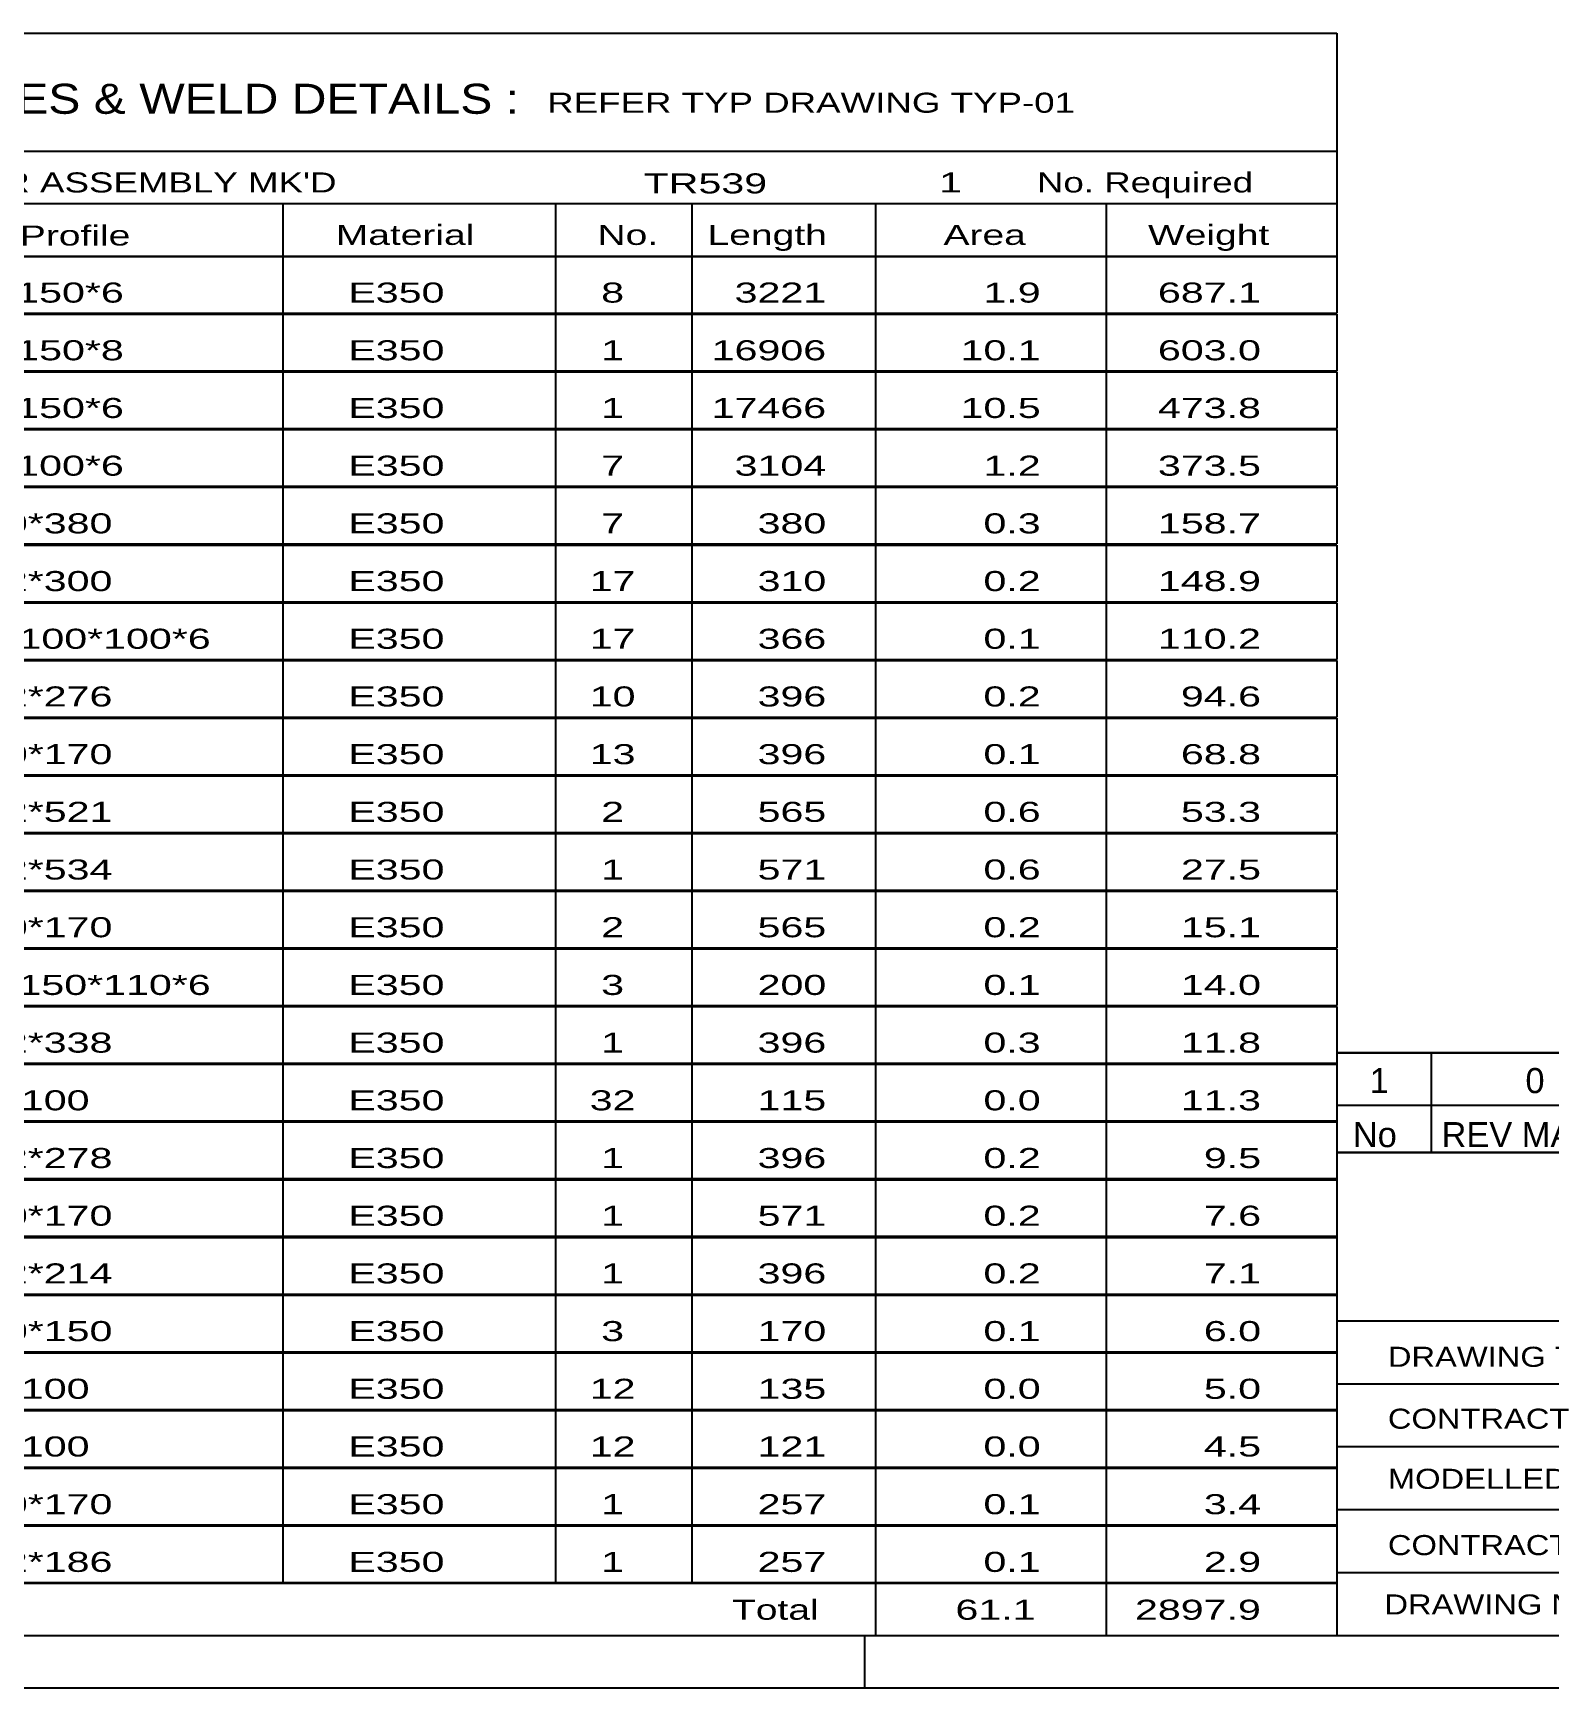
# Model space of a CAD drawing. Header units: millimetres. Extents: x -68 to 773, y -404 to 190.
# Drawn here: x 484 to 628.7, y -404.4 to -246.6 of the extents above; entities that cross this region are included whole.
import ezdxf

# ---------------------------------------------------------------- set-up
doc = ezdxf.new("R2010")
doc.units = ezdxf.units.MM
doc.styles.add('Arial Narrow', font='ARIALN.TTF', dxfattribs={"height": 0.2})

# ---------------------------------------------------------------- blocks, each defined once
blk = doc.blocks.new('Unknown-318892922-1115')
at = {"color": 5, "linetype": 'Continuous'}
for p, q in [((-62.65, -399.36), (768.35, -399.36)), ((563.35, -404.36), (563.35, -399.36)), ((-67.65, -404.36), (773.35, -404.36))]:
    blk.add_line(p, q, dxfattribs=at)
blk = doc.blocks.new('Unknown-318892922-20073')
at = {"color": 7, "linetype": 'Continuous'}
for p, q in [((608.35, -353.31), (608.35, -399.36)), ((608.35, -353.31), (768.35, -353.31)), ((608.35, -369.36), (768.35, -369.36)), ((608.35, -375.36), (768.35, -375.36)), ((608.35, -381.36), (768.35, -381.36)), ((608.35, -387.36), (768.35, -387.36)), ((608.35, -393.36), (750.35, -393.36)), ((608.35, -399.36), (768.35, -399.36))]:
    blk.add_line(p, q, dxfattribs=at)
at = {"color": 7, "style": 'Arial Narrow', "width": 1.425378}
for s, height, p in [('DRAWING TITLE', 1.9089, (613.23, -373.75)), ('CONTRACT', 1.909, (613.23, -379.65)), ('MODELLED BY', 1.9089, (613.23, -385.38)), ('CONTRACT NO', 1.9089, (613.23, -391.7)), ('DRAWING No', 1.909, (612.9, -397.36))]:
    blk.add_text(s, height=height, dxfattribs=at).set_placement(p)
blk = doc.blocks.new('Unknown-318892922-20074')
at = {"color": 7, "linetype": 'Continuous'}
for p, q in [((448.35, -246.61), (608.35, -246.61)), ((608.35, -246.61), (608.35, -257.86)), ((448.35, -257.86), (608.35, -257.86)), ((608.35, -257.86), (608.35, -262.86)), ((448.35, -262.86), (608.35, -262.86)), ((507.85, -262.86), (507.85, -267.86)), ((533.85, -262.86), (533.85, -267.86)), ((546.85, -262.86), (546.85, -267.86)), ((564.35, -262.86), (564.35, -267.86)), ((586.35, -262.86), (586.35, -267.86)), ((608.35, -262.86), (608.35, -267.86)), ((448.35, -267.86), (608.35, -267.86)), ((448.35, -267.91), (608.35, -267.91)), ((507.85, -267.86), (507.85, -273.36)), ((533.85, -267.86), (533.85, -273.36)), ((546.85, -267.86), (546.85, -273.36)), ((564.35, -267.86), (564.35, -273.36)), ((586.35, -267.86), (586.35, -273.36)), ((608.35, -267.91), (608.35, -273.31)), ((448.35, -273.31), (608.35, -273.31)), ((448.35, -273.41), (608.35, -273.41)), ((507.85, -273.36), (507.85, -278.86)), ((533.85, -273.36), (533.85, -278.86)), ((546.85, -273.36), (546.85, -278.86)), ((564.35, -273.36), (564.35, -278.86)), ((586.35, -273.36), (586.35, -278.86)), ((608.35, -273.41), (608.35, -278.81)), ((448.35, -278.81), (608.35, -278.81)), ((448.35, -278.91), (608.35, -278.91)), ((507.85, -278.86), (507.85, -284.36)), ((533.85, -278.86), (533.85, -284.36)), ((546.85, -278.86), (546.85, -284.36)), ((564.35, -278.86), (564.35, -284.36)), ((586.35, -278.86), (586.35, -284.36)), ((608.35, -278.91), (608.35, -284.31)), ((448.35, -284.31), (608.35, -284.31)), ((448.35, -284.41), (608.35, -284.41)), ((507.85, -284.36), (507.85, -289.86)), ((533.85, -284.36), (533.85, -289.86)), ((546.85, -284.36), (546.85, -289.86)), ((564.35, -284.36), (564.35, -289.86)), ((586.35, -284.36), (586.35, -289.86)), ((608.35, -284.41), (608.35, -289.81)), ((448.35, -289.81), (608.35, -289.81)), ((448.35, -289.91), (608.35, -289.91)), ((507.85, -289.86), (507.85, -295.36)), ((533.85, -289.86), (533.85, -295.36)), ((546.85, -289.86), (546.85, -295.36)), ((564.35, -289.86), (564.35, -295.36)), ((586.35, -289.86), (586.35, -295.36)), ((608.35, -289.91), (608.35, -295.31)), ((448.35, -295.31), (608.35, -295.31)), ((448.35, -295.41), (608.35, -295.41)), ((507.85, -295.36), (507.85, -300.86)), ((533.85, -295.36), (533.85, -300.86)), ((546.85, -295.36), (546.85, -300.86)), ((564.35, -295.36), (564.35, -300.86)), ((586.35, -295.36), (586.35, -300.86)), ((608.35, -295.41), (608.35, -300.81)), ((448.35, -300.81), (608.35, -300.81)), ((448.35, -300.91), (608.35, -300.91)), ((507.85, -300.86), (507.85, -306.36)), ((533.85, -300.86), (533.85, -306.36)), ((546.85, -300.86), (546.85, -306.36)), ((564.35, -300.86), (564.35, -306.36)), ((586.35, -300.86), (586.35, -306.36)), ((608.35, -300.91), (608.35, -306.31)), ((448.35, -306.31), (608.35, -306.31)), ((448.35, -306.41), (608.35, -306.41)), ((507.85, -306.36), (507.85, -311.86)), ((533.85, -306.36), (533.85, -311.86)), ((546.85, -306.36), (546.85, -311.86)), ((564.35, -306.36), (564.35, -311.86)), ((586.35, -306.36), (586.35, -311.86)), ((608.35, -306.41), (608.35, -311.81)), ((448.35, -311.81), (608.35, -311.81)), ((448.35, -311.91), (608.35, -311.91)), ((507.85, -311.86), (507.85, -317.36)), ((533.85, -311.86), (533.85, -317.36)), ((546.85, -311.86), (546.85, -317.36)), ((564.35, -311.86), (564.35, -317.36)), ((586.35, -311.86), (586.35, -317.36)), ((608.35, -311.91), (608.35, -317.31)), ((448.35, -317.31), (608.35, -317.31)), ((448.35, -317.41), (608.35, -317.41)), ((507.85, -317.36), (507.85, -322.86)), ((533.85, -317.36), (533.85, -322.86)), ((546.85, -317.36), (546.85, -322.86)), ((564.35, -317.36), (564.35, -322.86)), ((586.35, -317.36), (586.35, -322.86)), ((608.35, -317.41), (608.35, -322.81)), ((448.35, -322.81), (608.35, -322.81)), ((448.35, -322.91), (608.35, -322.91)), ((507.85, -322.86), (507.85, -328.36)), ((533.85, -322.86), (533.85, -328.36)), ((546.85, -322.86), (546.85, -328.36)), ((564.35, -322.86), (564.35, -328.36)), ((586.35, -322.86), (586.35, -328.36)), ((608.35, -322.91), (608.35, -328.31)), ((448.35, -328.31), (608.35, -328.31)), ((448.35, -328.41), (608.35, -328.41)), ((507.85, -328.36), (507.85, -333.86)), ((533.85, -328.36), (533.85, -333.86)), ((546.85, -328.36), (546.85, -333.86)), ((564.35, -328.36), (564.35, -333.86)), ((586.35, -328.36), (586.35, -333.86)), ((608.35, -328.41), (608.35, -333.81)), ((448.35, -333.81), (608.35, -333.81)), ((448.35, -333.91), (608.35, -333.91)), ((507.85, -333.86), (507.85, -339.36)), ((533.85, -333.86), (533.85, -339.36)), ((546.85, -333.86), (546.85, -339.36)), ((564.35, -333.86), (564.35, -339.36)), ((586.35, -333.86), (586.35, -339.36)), ((608.35, -333.91), (608.35, -339.31)), ((448.35, -339.31), (608.35, -339.31)), ((448.35, -339.41), (608.35, -339.41)), ((507.85, -339.36), (507.85, -344.86)), ((533.85, -339.36), (533.85, -344.86)), ((546.85, -339.36), (546.85, -344.86)), ((564.35, -339.36), (564.35, -344.86)), ((586.35, -339.36), (586.35, -344.86)), ((608.35, -339.41), (608.35, -344.81)), ((448.35, -344.81), (608.35, -344.81)), ((448.35, -344.91), (608.35, -344.91)), ((507.85, -344.86), (507.85, -350.36)), ((533.85, -344.86), (533.85, -350.36)), ((546.85, -344.86), (546.85, -350.36)), ((564.35, -344.86), (564.35, -350.36)), ((586.35, -344.86), (586.35, -350.36)), ((608.35, -344.91), (608.35, -350.31)), ((448.35, -350.31), (608.35, -350.31)), ((448.35, -350.41), (608.35, -350.41)), ((507.85, -350.36), (507.85, -355.86)), ((533.85, -350.36), (533.85, -355.86)), ((546.85, -350.36), (546.85, -355.86)), ((564.35, -350.36), (564.35, -355.86)), ((586.35, -350.36), (586.35, -355.86)), ((608.35, -350.41), (608.35, -355.81)), ((448.35, -355.81), (608.35, -355.81)), ((448.35, -355.91), (608.35, -355.91)), ((507.85, -355.86), (507.85, -361.36)), ((533.85, -355.86), (533.85, -361.36)), ((546.85, -355.86), (546.85, -361.36)), ((564.35, -355.86), (564.35, -361.36)), ((586.35, -355.86), (586.35, -361.36)), ((608.35, -355.91), (608.35, -361.31)), ((448.35, -361.31), (608.35, -361.31)), ((448.35, -361.41), (608.35, -361.41)), ((507.85, -361.36), (507.85, -366.86)), ((533.85, -361.36), (533.85, -366.86)), ((546.85, -361.36), (546.85, -366.86)), ((564.35, -361.36), (564.35, -366.86)), ((586.35, -361.36), (586.35, -366.86)), ((608.35, -361.41), (608.35, -366.81)), ((448.35, -366.81), (608.35, -366.81)), ((448.35, -366.91), (608.35, -366.91)), ((507.85, -366.86), (507.85, -372.36)), ((533.85, -366.86), (533.85, -372.36)), ((546.85, -366.86), (546.85, -372.36)), ((564.35, -366.86), (564.35, -372.36)), ((586.35, -366.86), (586.35, -372.36)), ((608.35, -366.91), (608.35, -372.31)), ((448.35, -372.31), (608.35, -372.31)), ((448.35, -372.41), (608.35, -372.41)), ((507.85, -372.36), (507.85, -377.86)), ((533.85, -372.36), (533.85, -377.86)), ((546.85, -372.36), (546.85, -377.86)), ((564.35, -372.36), (564.35, -377.86)), ((586.35, -372.36), (586.35, -377.86)), ((608.35, -372.41), (608.35, -377.81)), ((448.35, -377.81), (608.35, -377.81)), ((448.35, -377.91), (608.35, -377.91)), ((507.85, -377.86), (507.85, -383.36)), ((533.85, -377.86), (533.85, -383.36)), ((546.85, -377.86), (546.85, -383.36)), ((564.35, -377.86), (564.35, -383.36)), ((586.35, -377.86), (586.35, -383.36)), ((608.35, -377.91), (608.35, -383.31)), ((448.35, -383.31), (608.35, -383.31)), ((448.35, -383.41), (608.35, -383.41)), ((507.85, -383.36), (507.85, -388.86)), ((533.85, -383.36), (533.85, -388.86)), ((546.85, -383.36), (546.85, -388.86)), ((564.35, -383.36), (564.35, -388.86)), ((586.35, -383.36), (586.35, -388.86)), ((608.35, -383.41), (608.35, -388.81)), ((448.35, -388.81), (608.35, -388.81)), ((448.35, -388.91), (608.35, -388.91)), ((507.85, -388.86), (507.85, -394.36)), ((533.85, -388.86), (533.85, -394.36)), ((546.85, -388.86), (546.85, -394.36)), ((564.35, -388.86), (564.35, -394.36)), ((586.35, -388.86), (586.35, -394.36)), ((608.35, -388.91), (608.35, -394.31)), ((448.35, -394.31), (608.35, -394.31)), ((448.35, -394.36), (608.35, -394.36)), ((564.35, -394.36), (564.35, -399.36)), ((586.35, -394.36), (586.35, -399.36)), ((608.35, -394.36), (608.35, -399.36)), ((448.35, -399.36), (608.35, -399.36))]:
    blk.add_line(p, q, dxfattribs=at)
at = {"color": 7, "style": 'Arial Narrow'}
for s, height, width, p in [('GENERAL NOTES & WELD DETAILS :', 2.8633, 1.4, (449.5, -254.3)), ('REFER TYP DRAWING TYP-01', 1.9089, 1.6, (533.05, -254.2)), ("MATERIAL LIST FOR ASSEMBLY MK'D", 1.9089, 1.6, (449.5, -261.8)), ('TR539', 1.909, 1.794707, (542.25, -261.89)), ('1', 1.91, 1.794707, (570.43, -261.8)), ('No. Required', 1.9089, 1.6, (579.76, -261.8)), ('Profile', 1.909, 1.7, (482.76, -266.86)), ('Material', 1.909, 1.7, (512.89, -266.8)), ('No.', 1.909, 1.7, (537.85, -266.8)), ('Length', 1.909, 1.7, (548.35, -266.8)), ('Area', 1.909, 1.7, (570.85, -266.8)), ('Weight', 1.909, 1.7, (590.35, -266.8))]:
    blk.add_text(s, height=height, dxfattribs=dict(at, width=width)).set_placement(p)
at = {"color": 7, "linetype": 'Continuous', "style": 'Arial Narrow'}
for s, height, width, p in [('SHS150*6', 1.909, 1.794707, (474.35, -272.3)), ('E350', 1.909, 1.794707, (514.09, -272.3)), ('8', 1.91, 1.794707, (538.2, -272.3)), ('3221', 1.909, 1.794707, (550.93, -272.3)), ('1.9', 1.909, 1.794707, (574.66, -272.3)), ('687.1', 1.909, 1.794707, (591.3, -272.3)), ('SHS150*8', 1.909, 1.794707, (474.35, -277.8)), ('E350', 1.909, 1.794707, (514.09, -277.8)), ('1', 1.91, 1.794707, (538.2, -277.8)), ('16906', 1.909, 1.794707, (548.74, -277.8)), ('10.1', 1.909, 1.794707, (572.48, -277.8)), ('603.0', 1.909, 1.794707, (591.3, -277.8)), ('SHS150*6', 1.909, 1.794707, (474.35, -283.3)), ('E350', 1.909, 1.794707, (514.09, -283.3)), ('1', 1.91, 1.794707, (538.2, -283.3)), ('17466', 1.909, 1.794707, (548.74, -283.3)), ('10.5', 1.909, 1.794707, (572.48, -283.3)), ('473.8', 1.909, 1.794707, (591.3, -283.3)), ('SHS100*6', 1.909, 1.794707, (474.35, -288.8)), ('E350', 1.909, 1.794707, (514.09, -288.8)), ('7', 1.91, 1.794707, (538.2, -288.8)), ('3104', 1.909, 1.794707, (550.93, -288.8)), ('1.2', 1.909, 1.794707, (574.66, -288.8)), ('373.5', 1.909, 1.794707, (591.3, -288.8)), ('PL20*380', 1.909, 1.794707, (474.35, -294.3)), ('E350', 1.909, 1.794707, (514.09, -294.3)), ('7', 1.91, 1.794707, (538.2, -294.3)), ('380', 1.909, 1.794707, (553.12, -294.3)), ('0.3', 1.909, 1.794707, (574.66, -294.3)), ('158.7', 1.909, 1.794707, (591.3, -294.3)), ('PL12*300', 1.909, 1.794707, (474.35, -299.8)), ('E350', 1.909, 1.794707, (514.09, -299.8)), ('17', 1.909, 1.794707, (537.11, -299.8)), ('310', 1.909, 1.794707, (553.12, -299.8)), ('0.2', 1.909, 1.794707, (574.66, -299.8)), ('148.9', 1.909, 1.794707, (591.3, -299.8)), ('RHS100*100*6', 1.9089, 1.794707, (474.35, -305.3)), ('E350', 1.909, 1.794707, (514.09, -305.3)), ('17', 1.909, 1.794707, (537.11, -305.3)), ('366', 1.909, 1.794707, (553.12, -305.3)), ('0.1', 1.909, 1.794707, (574.66, -305.3)), ('110.2', 1.909, 1.794707, (591.3, -305.3)), ('PL12*276', 1.909, 1.794707, (474.35, -310.8)), ('E350', 1.909, 1.794707, (514.09, -310.8)), ('10', 1.909, 1.794707, (537.11, -310.8)), ('396', 1.909, 1.794707, (553.12, -310.8)), ('0.2', 1.909, 1.794707, (574.66, -310.8)), ('94.6', 1.909, 1.794707, (593.49, -310.8)), ('PL10*170', 1.909, 1.794707, (474.35, -316.3)), ('E350', 1.909, 1.794707, (514.09, -316.3)), ('13', 1.909, 1.794707, (537.11, -316.3)), ('396', 1.909, 1.794707, (553.12, -316.3)), ('0.1', 1.909, 1.794707, (574.66, -316.3)), ('68.8', 1.909, 1.794707, (593.49, -316.3)), ('PL12*521', 1.909, 1.794707, (474.35, -321.8)), ('E350', 1.909, 1.794707, (514.09, -321.8)), ('2', 1.91, 1.794707, (538.2, -321.8)), ('565', 1.909, 1.794707, (553.12, -321.8)), ('0.6', 1.909, 1.794707, (574.66, -321.8)), ('53.3', 1.909, 1.794707, (593.49, -321.8)), ('PL12*534', 1.909, 1.794707, (474.35, -327.3)), ('E350', 1.909, 1.794707, (514.09, -327.3)), ('1', 1.91, 1.794707, (538.2, -327.3)), ('571', 1.909, 1.794707, (553.12, -327.3)), ('0.6', 1.909, 1.794707, (574.66, -327.3)), ('27.5', 1.909, 1.794707, (593.49, -327.3)), ('PL10*170', 1.909, 1.794707, (474.35, -332.8)), ('E350', 1.909, 1.794707, (514.09, -332.8)), ('2', 1.91, 1.794707, (538.2, -332.8)), ('565', 1.909, 1.794707, (553.12, -332.8)), ('0.2', 1.909, 1.794707, (574.66, -332.8)), ('15.1', 1.909, 1.794707, (593.49, -332.8)), ('RHS150*110*6', 1.9089, 1.794707, (474.35, -338.3)), ('E350', 1.909, 1.794707, (514.09, -338.3)), ('3', 1.91, 1.794707, (538.2, -338.3)), ('200', 1.909, 1.794707, (553.12, -338.3)), ('0.1', 1.909, 1.794707, (574.66, -338.3)), ('14.0', 1.909, 1.794707, (593.49, -338.3)), ('PL12*338', 1.909, 1.794707, (474.35, -343.8)), ('E350', 1.909, 1.794707, (514.09, -343.8)), ('1', 1.91, 1.794707, (538.2, -343.8)), ('396', 1.909, 1.794707, (553.12, -343.8)), ('0.3', 1.909, 1.794707, (574.66, -343.8)), ('11.8', 1.909, 1.794707, (593.49, -343.8)), ('PL8*100', 1.909, 1.794707, (474.35, -349.3)), ('E350', 1.909, 1.794707, (514.09, -349.3)), ('32', 1.909, 1.794707, (537.11, -349.3)), ('115', 1.909, 1.794707, (553.12, -349.3)), ('0.0', 1.909, 1.794707, (574.66, -349.3)), ('11.3', 1.909, 1.794707, (593.49, -349.3)), ('PL12*278', 1.909, 1.794707, (474.35, -354.8)), ('E350', 1.909, 1.794707, (514.09, -354.8)), ('1', 1.91, 1.794707, (538.2, -354.8)), ('396', 1.909, 1.794707, (553.12, -354.8)), ('0.2', 1.909, 1.794707, (574.66, -354.8)), ('9.5', 1.909, 1.794707, (595.68, -354.8)), ('PL10*170', 1.909, 1.794707, (474.35, -360.3)), ('E350', 1.909, 1.794707, (514.09, -360.3)), ('1', 1.91, 1.794707, (538.2, -360.3)), ('571', 1.909, 1.794707, (553.12, -360.3)), ('0.2', 1.909, 1.794707, (574.66, -360.3)), ('7.6', 1.909, 1.794707, (595.68, -360.3)), ('PL12*214', 1.909, 1.794707, (474.35, -365.8)), ('E350', 1.909, 1.794707, (514.09, -365.8)), ('1', 1.91, 1.794707, (538.2, -365.8)), ('396', 1.909, 1.794707, (553.12, -365.8)), ('0.2', 1.909, 1.794707, (574.66, -365.8)), ('7.1', 1.909, 1.794707, (595.68, -365.8)), ('PL10*150', 1.909, 1.794707, (474.35, -371.3)), ('E350', 1.909, 1.794707, (514.09, -371.3)), ('3', 1.91, 1.794707, (538.2, -371.3)), ('170', 1.909, 1.794707, (553.12, -371.3)), ('0.1', 1.909, 1.794707, (574.66, -371.3)), ('6.0', 1.909, 1.794707, (595.68, -371.3)), ('PL8*100', 1.909, 1.794707, (474.35, -376.8)), ('E350', 1.909, 1.794707, (514.09, -376.8)), ('12', 1.909, 1.794707, (537.11, -376.8)), ('135', 1.909, 1.794707, (553.12, -376.8)), ('0.0', 1.909, 1.794707, (574.66, -376.8)), ('5.0', 1.909, 1.794707, (595.68, -376.8)), ('PL8*100', 1.909, 1.794707, (474.35, -382.3)), ('E350', 1.909, 1.794707, (514.09, -382.3)), ('12', 1.909, 1.794707, (537.11, -382.3)), ('121', 1.909, 1.794707, (553.12, -382.3)), ('0.0', 1.909, 1.794707, (574.66, -382.3)), ('4.5', 1.909, 1.794707, (595.68, -382.3)), ('PL10*170', 1.909, 1.794707, (474.35, -387.8)), ('E350', 1.909, 1.794707, (514.09, -387.8)), ('1', 1.91, 1.794707, (538.2, -387.8)), ('257', 1.909, 1.794707, (553.12, -387.8)), ('0.1', 1.909, 1.794707, (574.66, -387.8)), ('3.4', 1.909, 1.794707, (595.68, -387.8)), ('PL12*186', 1.909, 1.794707, (474.35, -393.3)), ('E350', 1.909, 1.794707, (514.09, -393.3)), ('1', 1.91, 1.794707, (538.2, -393.3)), ('257', 1.909, 1.794707, (553.12, -393.3)), ('0.1', 1.909, 1.794707, (574.66, -393.3)), ('2.9', 1.909, 1.794707, (595.68, -393.3)), ('Total', 1.909, 1.7, (550.68, -397.86)), ('61.1', 1.909, 1.794707, (571.99, -397.86)), ('2897.9', 1.909, 1.794707, (589.11, -397.86))]:
    blk.add_text(s, height=height, dxfattribs=dict(at, width=width)).set_placement(p)
blk = doc.blocks.new('Unknown-318892922-20076')
at = {"color": 7, "linetype": 'Continuous'}
for p, q in [((608.35, -343.81), (768.35, -343.81)), ((768.35, -343.81), (608.35, -343.81)), ((608.35, -343.81), (608.35, -348.81)), ((617.35, -343.81), (617.35, -348.81)), ((608.35, -348.81), (768.35, -348.81)), ((608.35, -348.81), (608.35, -353.31)), ((608.35, -348.81), (768.35, -348.81)), ((617.35, -348.81), (617.35, -353.31)), ((768.35, -353.31), (608.35, -353.31))]:
    blk.add_line(p, q, dxfattribs=at)
at = {"color": 7, "linetype": 'Continuous', "style": 'Arial Narrow'}
for s, height, width, p in [('1', 2.39, 1.196471, (611.5, -347.66)), ('0', 2.39, 1.196471, (626.35, -347.66)), ('No', 2.386, 1.2, (609.89, -352.81)), ('REV MARK', 2.386, 1.2, (618.35, -352.81))]:
    blk.add_text(s, height=height, dxfattribs=dict(at, width=width)).set_placement(p)

msp = doc.modelspace()

# ---------------------------------------------------------------- block references
for name in ['Unknown-318892922-1115', 'Unknown-318892922-20074', 'Unknown-318892922-20076', 'Unknown-318892922-20073']:
    msp.add_blockref(name, (0, 0))

doc.saveas('drawing.dxf')
